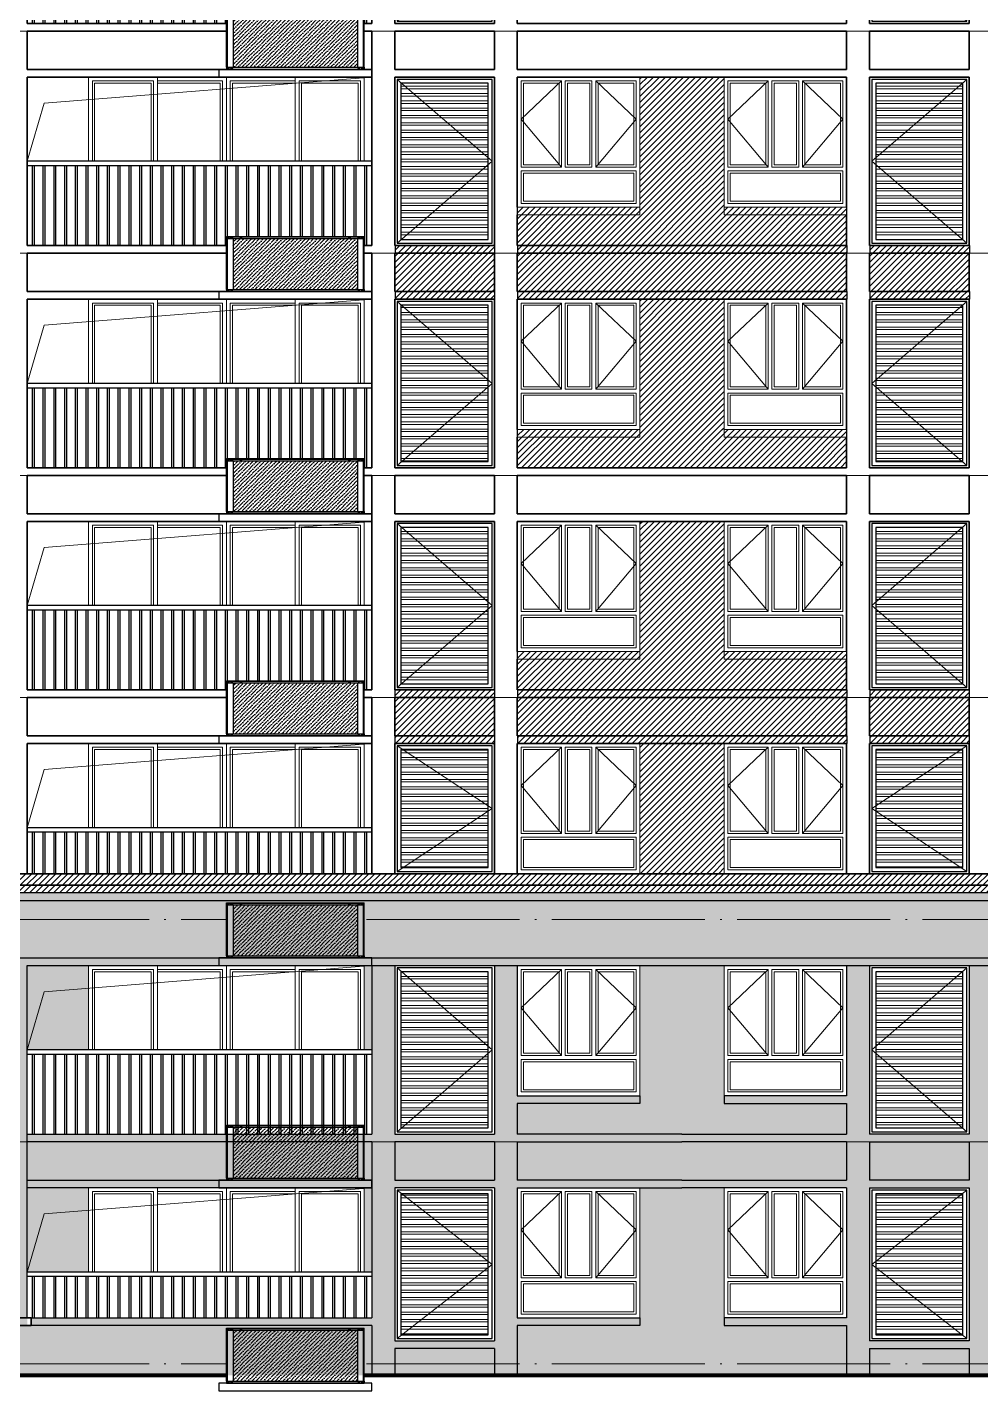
# Model space of a CAD drawing. Extents: x 27938 to 983267, y -209821 to 1628073.
# Drawn here: x 710467 to 722919, y 120199 to 137999 of the extents above; entities that cross this region are included whole.
import ezdxf
from ezdxf.xclip import XClip

# ---------------------------------------------------------------- set-up
doc = ezdxf.new("R2010")
doc.units = 0
doc.header["$LTSCALE"] = 1000
doc.header["$MEASUREMENT"] = 0
doc.header["$XCLIPFRAME"] = 0
doc.linetypes.add('DOTE', pattern=[2.42, 2, -0.2, 0.02, -0.2])
for name, color, linetype in [('3-剖面填充（细）', 250, 'Continuous'), ('5-平立面看线1', 45, 'Continuous'), ('Stair-栏杆', 142, 'Continuous'), ('修改标示', 212, 'Continuous'), ('看线', 251, 'Continuous')]:
    doc.layers.add(name, color=color, linetype=linetype)
for name, color, linetype, lineweight in [('DOTE', 19, 'DOTE', 9), ('WALL', 9, 'Continuous', 40), ('WINDOW', 144, 'Continuous', 15), ('立面-中轮廓线', 213, 'Continuous', 35), ('立面-普通轮廓', 7, 'Continuous', 18), ('立面-洞口示意', 152, 'Continuous', 13), ('立面-窗', 129, 'Continuous', 30), ('立面-窗开启线', 250, 'Continuous', 13)]:
    doc.layers.add(name, color=color, linetype=linetype, lineweight=lineweight)
pattern_1 = [(180, (-1300, -2250.04), (-7e-15, -95.25), []), (180, (-1331.75, -2218.29), (-7e-15, -95.25), [])]
pattern_2 = [(180, (-7e-10, -2250.04), (-7e-15, -95.25), []), (180, (-31.75, -2218.29), (-7e-15, -95.25), [])]
pattern_3 = [(45, (252527.5, -4e-12), (-39.2886205, 39.2886205), [])]

# ---------------------------------------------------------------- blocks, each defined once
blk = doc.blocks.new('A$C190D6931')
at = {"layer": 'WINDOW'}
for points in [[(-1550, 1650), (-1025, 1650), (-1025, 525), (-1550, 525)], [(-625, 1650), (-975, 1650), (-975, 525), (-625, 525)], [(-50, 1650), (-575, 1650), (-575, 525), (-50, 525)], [(-1550, 475), (-50, 475), (-50, 50), (-1550, 50)]]:
    blk.add_lwpolyline(points, close=True, dxfattribs=at)
at = {"layer": 'WINDOW', "color": 250}
for points in [[(-1520, 1620), (-1055, 1620), (-1055, 555), (-1520, 555)], [(-655, 1620), (-945, 1620), (-945, 555), (-655, 555)], [(-80, 1620), (-545, 1620), (-545, 555), (-80, 555)], [(-1520, 445), (-80, 445), (-80, 80), (-1520, 80)]]:
    blk.add_lwpolyline(points, close=True, dxfattribs=at)
at = {"layer": '立面-普通轮廓'}
blk.add_lwpolyline([(-1600, 1700), (0, 1700), (0, 0), (-1600, 0)], close=True, dxfattribs=at)
at = {"layer": '立面-窗开启线', "color": 251, "ltscale": 0.5, "true_color": 0x636466}
for points in [[(-1025, 1650), (-1550, 1150), (-1025, 525)], [(-575, 1650), (-50, 1150), (-575, 525)]]:
    blk.add_lwpolyline(points, dxfattribs=at)
blk = doc.blocks.new('A$C04AD5CC0')
at = {"layer": '立面-窗开启线', "ltscale": 0.5, "true_color": 0x88471b}
h = blk.add_hatch(dxfattribs=at)
h.set_pattern_fill('ANSI32', color=36, scale=20, angle=135)
h.set_pattern_definition(pattern_1)
edge = h.paths.add_edge_path()
edge.add_line((-80, -41), (-80, -2120))
edge.add_line((-80, -2120), (-1220, -2120))
edge.add_line((-1220, -2114), (-1220, -80))
edge.add_line((-1220, -80), (-80, -80))
at = {"layer": '立面-普通轮廓'}
blk.add_lwpolyline([(-1300, -2200), (0, -2200), (0, 0), (-1300, 0)], close=True, dxfattribs=at)
at = {"layer": '立面-窗'}
for points in [[(-1270, -2170), (-30, -2170), (-30, -30), (-1270, -30)], [(-1220, -2120), (-80, -2120), (-80, -80), (-1220, -80)]]:
    blk.add_lwpolyline(points, close=True, dxfattribs=at)
at = {"layer": '立面-窗开启线', "ltscale": 0.5}
blk.add_lwpolyline([(-30, -30), (-1270, -1100), (-30, -2170)], dxfattribs=at)
blk = doc.blocks.new('A$C12A941BB')
at = {"layer": '立面-窗开启线', "ltscale": 0.5, "true_color": 0x88471b}
h = blk.add_hatch(dxfattribs=at)
h.set_pattern_fill('ANSI32', color=36, scale=20, angle=135)
h.set_pattern_definition(pattern_2)
edge = h.paths.add_edge_path()
edge.add_line((1220, -41), (1220, -2120))
edge.add_line((1220, -2120), (80, -2120))
edge.add_line((80, -2114), (80, -80))
edge.add_line((80, -80), (1220, -80))
at = {"layer": '立面-普通轮廓'}
blk.add_lwpolyline([(0, -2200), (1300, -2200), (1300, 0), (0, 0)], close=True, dxfattribs=at)
at = {"layer": '立面-窗'}
for points in [[(30, -2170), (1270, -2170), (1270, -30), (30, -30)], [(80, -2120), (1220, -2120), (1220, -80), (80, -80)]]:
    blk.add_lwpolyline(points, close=True, dxfattribs=at)
at = {"layer": '立面-窗开启线', "ltscale": 0.5}
blk.add_lwpolyline([(30, -30), (1270, -1100), (30, -2170)], dxfattribs=at)
blk = doc.blocks.new('A$C34A0312D')
at = {"layer": 'WINDOW'}
for p, q in [((900, 2300), (900, 0)), ((1800, 2300), (1800, 0)), ((2700, 2300), (2700, 0))]:
    blk.add_line(p, q, dxfattribs=at)
for points in [[(50, 2250), (850, 2250), (850, 50), (50, 50)], [(1750, 2250), (900, 2250), (900, 50), (1750, 50)], [(1850, 2250), (2700, 2250), (2700, 50), (1850, 50)], [(3550, 2250), (2750, 2250), (2750, 50), (3550, 50)]]:
    blk.add_lwpolyline(points, close=True, dxfattribs=at)
at = {"layer": 'WINDOW', "color": 250}
for points in [[(80, 2220), (820, 2220), (820, 80), (80, 80)], [(3520, 2220), (2780, 2220), (2780, 80), (3520, 80)]]:
    blk.add_lwpolyline(points, close=True, dxfattribs=at)
for points in [[(900, 80), (1720, 80), (1720, 2220), (900, 2220)], [(2700, 80), (1880, 80), (1880, 2220), (2700, 2220)]]:
    blk.add_lwpolyline(points, dxfattribs=at)
at = {"layer": '立面-普通轮廓'}
blk.add_lwpolyline([(0, 2300), (3600, 2300), (3600, 0), (0, 0)], close=True, dxfattribs=at)
blk = doc.blocks.new('A$C2FD5371A')
at = {"layer": 'Stair-栏杆'}
for p, q in [((4500, 1100), (0, 1100)), ((4500, 1040), (0, 1040))]:
    blk.add_line(p, q, dxfattribs=at)
for points in [[(65, 1040), (65, 0)], [(95, 0), (95, 1040)], [(205, 1040), (205, 0)], [(235, 0), (235, 1040)], [(345, 1040), (345, 0)], [(375, 0), (375, 1040)], [(485, 1040), (485, 0)], [(515, 0), (515, 1040)], [(625, 1040), (625, 0)], [(655, 0), (655, 1040)], [(765, 1040), (765, 0)], [(795, 0), (795, 1040)], [(905, 1040), (905, 0)], [(935, 0), (935, 1040)], [(1045, 1040), (1045, 0)], [(1075, 0), (1075, 1040)], [(1185, 1040), (1185, 0)], [(1215, 0), (1215, 1040)], [(1325, 1040), (1325, 0)], [(1355, 0), (1355, 1040)], [(1465, 1040), (1465, 0)], [(1495, 0), (1495, 1040)], [(1605, 1040), (1605, 0)], [(1635, 0), (1635, 1040)], [(1745, 1040), (1745, 0)], [(1775, 0), (1775, 1040)], [(1885, 1040), (1885, 0)], [(1915, 0), (1915, 1040)], [(2025, 1040), (2025, 0)], [(2055, 0), (2055, 1040)], [(2165, 1040), (2165, 0)], [(2195, 0), (2195, 1040)], [(2305, 1040), (2305, 0)], [(2335, 0), (2335, 1040)], [(2445, 1040), (2445, 0)], [(2475, 0), (2475, 1040)], [(2585, 1040), (2585, 0)], [(2615, 0), (2615, 1040)], [(2725, 1040), (2725, 0)], [(2755, 0), (2755, 1040)], [(2865, 1040), (2865, 0)], [(2895, 0), (2895, 1040)], [(3005, 1040), (3005, 0)], [(3035, 0), (3035, 1040)], [(3145, 1040), (3145, 0)], [(3175, 0), (3175, 1040)], [(3285, 1040), (3285, 0)], [(3315, 0), (3315, 1040)], [(3425, 1040), (3425, 0)], [(3455, 0), (3455, 1040)], [(3565, 1040), (3565, 0)], [(3595, 0), (3595, 1040)], [(3705, 1040), (3705, 0)], [(3735, 0), (3735, 1040)], [(3845, 1040), (3845, 0)], [(3875, 0), (3875, 1040)], [(3985, 1040), (3985, 0)], [(4015, 0), (4015, 1040)], [(4125, 1040), (4125, 0)], [(4155, 0), (4155, 1040)], [(4265, 1040), (4265, 0)], [(4295, 0), (4295, 1040)], [(4405, 1040), (4405, 0)], [(4435, 0), (4435, 1040)]]:
    blk.add_lwpolyline(points, dxfattribs=at)
blk = doc.blocks.new('GDGDGRGDGDGD')
at = {"layer": '立面-中轮廓线'}
for p, q in [((701394, 68519), (701394, 68019)), ((705894, 68519), (705894, 65719)), ((706194, 68519), (706194, 68019)), ((707494, 68519), (707494, 68019)), ((707794, 68519), (707794, 68019)), ((712094, 68519), (712094, 68019)), ((712394, 68519), (712394, 68019)), ((713694, 68519), (713694, 68019)), ((701394, 67919), (701394, 65719)), ((706194, 67919), (706194, 65719)), ((707494, 67919), (707494, 65719)), ((707794, 67919), (707794, 66219)), ((712094, 67919), (712094, 66219)), ((712394, 67919), (712394, 65719)), ((713694, 67919), (713694, 65719)), ((707794, 66119), (707794, 65719)), ((712094, 66119), (712094, 65719))]:
    blk.add_line(p, q, dxfattribs=at)
for points in [[(701394, 68019), (705894, 68019)], [(706194, 68019), (707494, 68019)], [(709944, 68019), (707794, 68019)], [(709944, 68019), (712094, 68019)], [(713694, 68019), (712394, 68019)], [(705894, 67919), (701394, 67919)], [(707494, 67919), (706194, 67919)], [(707794, 67919), (709944, 67919)], [(712094, 67919), (709944, 67919)], [(712394, 67919), (713694, 67919)], [(701394, 65719), (705894, 65719)], [(706194, 65719), (707494, 65719)], [(709944, 65719), (707794, 65719)], [(709944, 65719), (712094, 65719)], [(713694, 65719), (712394, 65719)], [(705894, 65619), (701394, 65619)], [(707494, 65619), (706194, 65619)], [(707794, 65619), (709944, 65619)], [(712094, 65619), (709944, 65619)], [(712394, 65619), (713694, 65619)]]:
    blk.add_lwpolyline(points, dxfattribs=at)
at = {"layer": '立面-普通轮廓'}
for points in [[(707794, 66219), (709394, 66219), (709394, 66119), (707794, 66119)], [(712094, 66219), (710494, 66219), (710494, 66119), (712094, 66119)]]:
    blk.add_lwpolyline(points, dxfattribs=at)
at = {"layer": '立面-洞口示意'}
blk.add_lwpolyline([(701394, 66819), (701614, 67578), (705894, 67919)], dxfattribs=at)
ref = blk.add_blockref('A$C34A0312D', (702194, 65619))
XClip(ref).set_block_clipping_path([(0, 1199.9999183439), (3600.0002853817, 2300.0000000003)])
for name, p in [('A$C12A941BB', (706194, 67919)), ('A$C190D6931', (709394, 66219)), ('A$C190D6931', (712094, 66219)), ('A$C04AD5CC0', (713694, 67919)), ('A$C2FD5371A', (701394, 65719))]:
    blk.add_blockref(name, p)
blk = doc.blocks.new('A$C0FC9229A')
at = {"color": 164}
blk.add_wipeout([(1080, 1056), (1079, 1057), (-923, 1057), (-923, 1056), (-923, 1027), (-922, 1027), (-922, 287), (-923, 287), (-923, 257), (-923, 257), (1079, 257), (1080, 257), (1080, 287), (1078, 287), (1078, 1027), (1080, 1027)], dxfattribs=at).translate(0, 0, 0).dxf.layer = 'WALL'
h = blk.add_hatch()
h.set_pattern_fill('ANSI36', color=164, scale=25, style=0)
h.set_pattern_definition([(45, (0, 0), (21.0475, 77.1741), [99.2188, -19.8438, 0, -19.8438])])
h.paths.add_polyline_path([(983, 287), (983, 1027), (-826, 1027), (-826, 287)])
for p, q in [((-923, 1057), (1079, 1057)), ((-923, 1057), (1079, 1057)), ((-923, 1027), (-923, 1057)), ((-923, 1027), (-923, 1056)), ((-923, 1056), (-923, 1056)), ((-923, 1052), (1080, 1052)), ((-923, 1052), (1079, 1052)), ((-923, 1027), (1080, 1027)), ((-922, 1027), (-922, 287)), ((-922, 287), (-922, 1027)), ((-921, 287), (-921, 1027)), ((-912, 1057), (-912, 1027)), ((-912, 1027), (-912, 287)), ((-912, 1027), (-912, 287)), ((-897, 1040), (-899, 1038)), ((-899, 1038), (-899, 1036)), ((-899, 1036), (-897, 1034)), ((-897, 1030), (-897, 1044)), ((-894, 1038), (-897, 1040)), ((-897, 1034), (-894, 1036)), ((-894, 1036), (-894, 1038)), ((-847, 1040), (-849, 1038)), ((-849, 1038), (-849, 1036)), ((-849, 1036), (-847, 1034)), ((-847, 1030), (-847, 1044)), ((-844, 1038), (-847, 1040)), ((-847, 1034), (-844, 1036)), ((-844, 1036), (-844, 1038)), ((-826, 1027), (-826, 287)), ((-826, 1027), (-826, 287)), ((-720, 1045), (-703, 1045)), ((-720, 1035), (-703, 1035)), ((-711, 1054), (-711, 1025)), ((859, 1045), (876, 1045)), ((859, 1035), (876, 1035)), ((868, 1054), (868, 1025)), ((983, 1027), (983, 287)), ((1003, 1040), (1001, 1038)), ((1001, 1038), (1001, 1036)), ((1001, 1036), (1003, 1034)), ((1003, 1030), (1003, 1044)), ((1006, 1038), (1003, 1040)), ((1003, 1034), (1006, 1036)), ((1006, 1036), (1006, 1038)), ((1053, 1040), (1051, 1038)), ((1051, 1038), (1051, 1036)), ((1051, 1036), (1053, 1034)), ((1053, 1030), (1053, 1044)), ((1056, 1038), (1053, 1040)), ((1053, 1034), (1056, 1036)), ((1056, 1036), (1056, 1038)), ((1068, 1057), (1068, 1027)), ((1068, 1027), (1068, 287)), ((1068, 1027), (1068, 287)), ((1077, 287), (1077, 1027)), ((1078, 287), (1078, 1027)), ((1078, 1027), (1078, 287)), ((1079, 1027), (1079, 1057)), ((1080, 1056), (1079, 1056)), ((1080, 1027), (1080, 1056)), ((-923, 287), (1080, 287)), ((-923, 287), (-923, 257)), ((-923, 287), (-923, 257)), ((-923, 262), (1080, 262)), ((-923, 262), (1079, 262)), ((-923, 257), (-923, 257)), ((-923, 257), (1079, 257)), ((-923, 257), (1079, 257)), ((-922, 287), (-826, 287)), ((-912, 257), (-912, 287)), ((-899, 278), (-897, 280)), ((-899, 276), (-899, 278)), ((-897, 274), (-899, 276)), ((-897, 284), (-897, 270)), ((-897, 280), (-894, 278)), ((-894, 276), (-897, 274)), ((-894, 278), (-894, 276)), ((-849, 278), (-847, 280)), ((-849, 276), (-849, 278)), ((-847, 274), (-849, 276)), ((-847, 284), (-847, 270)), ((-847, 280), (-844, 278)), ((-844, 276), (-847, 274)), ((-844, 278), (-844, 276)), ((1001, 278), (1003, 280)), ((1001, 276), (1001, 278)), ((1003, 274), (1001, 276)), ((1003, 284), (1003, 270)), ((1003, 280), (1006, 278)), ((1006, 276), (1003, 274)), ((1006, 278), (1006, 276)), ((1051, 278), (1053, 280)), ((1051, 276), (1051, 278)), ((1053, 274), (1051, 276)), ((1053, 284), (1053, 270)), ((1053, 280), (1056, 278)), ((1056, 276), (1053, 274)), ((1056, 278), (1056, 276)), ((1068, 257), (1068, 287)), ((1079, 287), (1079, 257)), ((1080, 257), (1079, 257)), ((1080, 287), (1080, 257))]:
    blk.add_line(p, q, dxfattribs=at)
for points in [[(-923, 1052), (-923, 1052), (-923, 1052), (-923, 1052), (-923, 1052)], [(1080, 1052), (1080, 1052), (1079, 1052), (1079, 1052), (1079, 1052)], [(-923, 262), (-923, 262), (-923, 262), (-923, 262), (-923, 262)], [(1080, 262), (1080, 262), (1079, 262), (1079, 262), (1079, 262)]]:
    blk.add_lwpolyline(points, dxfattribs=at)
for centre, radius in [((-897, 1037), 10), ((-897, 1037), 9.5), ((-847, 1037), 10), ((-847, 1037), 9.5), ((1003, 1037), 10), ((1003, 1037), 9.5), ((1053, 1037), 10), ((1053, 1037), 9.5), ((-897, 277), 10), ((-897, 277), 9.5), ((-847, 277), 10), ((-847, 277), 9.5), ((1003, 277), 10), ((1003, 277), 9.5), ((1053, 277), 10), ((1053, 277), 9.5)]:
    blk.add_circle(centre, radius, dxfattribs=at)
for centre, radius, start, end in [((-923, 1056), 0.5, 90, 180), ((-720, 1040), 4.9, 87.1406, 272.8594), ((-703, 1040), 4.9, 267.1406, 92.8594), ((859, 1040), 4.9, 87.1406, 272.8594), ((876, 1040), 4.9, 267.1406, 92.8594), ((1079, 1056), 0.5, 0, 90), ((-923, 257), 0.5, 180, 270), ((1079, 257), 0.5, 270, 0)]:
    blk.add_arc(centre, radius, start, end, dxfattribs=at)
blk = doc.blocks.new('HGFHFGNVBNHVN')
at = {"layer": '3-剖面填充（细）'}
h = blk.add_hatch(dxfattribs=at)
h.set_pattern_fill('ANSI31', color=256, scale=35)
h.set_pattern_definition(pattern_3)
h.paths.add_polyline_path([(710494, 46276), (710494, 44576), (709394, 44576), (709394, 46276)])
h = blk.add_hatch(dxfattribs=at)
h.set_pattern_fill('ANSI31', color=256, scale=35)
h.set_pattern_definition(pattern_3)
h.paths.add_polyline_path([(707794, 44076), (707794, 44576), (712094, 44576), (712094, 44076)])
for p, q in [((707794, 44576), (707794, 44476)), ((712094, 44576), (712094, 44476)), ((712094, 44476), (712094, 44076))]:
    blk.add_line(p, q, dxfattribs=at)
blk = doc.blocks.new('GGDGRDGDGR')
at = {"layer": '3-剖面填充（细）'}
h = blk.add_hatch(dxfattribs=at)
h.set_pattern_fill('ANSI31', color=256, scale=35)
h.set_pattern_definition([(45, (254577.51, -26477.5), (-39.2886205, 39.2886205), [])])
h.paths.add_polyline_path([(697744, 17948), (697744, 18098), (719794, 18098), (719794, 17948)])
h = blk.add_hatch(dxfattribs=at)
h.set_pattern_fill('ANSI31', color=256, scale=35)
h.set_pattern_definition([(45, (254727.51, -26627.5), (-39.2886205, 39.2886205), [])])
h.paths.add_polyline_path([(697744, 17848), (697744, 17948), (719644, 17948), (719644, 17848)])
blk.add_line((719644, 17848), (697744, 17848), dxfattribs=at)
at = {"layer": '3-剖面填充（细）', "color": 252, "true_color": 0x939598}
blk.add_lwpolyline([(701294, 12299), (701294, 16999), (718594, 16999), (718594, 12299)], dxfattribs=at)
at = {"layer": '看线', "color": 30}
for points in [[(700344, 12299), (700344, 17748), (719544, 17748), (719544, 12299)], [(701394, 12299), (701394, 16899), (718494, 16899), (718494, 12299)]]:
    blk.add_lwpolyline(points, dxfattribs=at)
at = {"layer": '立面-中轮廓线', "color": 2}
blk.add_line((719794, 17948), (700094, 17948), dxfattribs=at)
blk.add_lwpolyline([(700244, 17848), (700244, 17948), (700094, 17948), (700094, 18098), (719794, 18098), (719794, 17948), (719644, 17948), (719644, 17848)], dxfattribs=at)
blk.add_lwpolyline([(701444, 12299), (700194, 12299), (700194, 12199), (701444, 12199)], close=True, dxfattribs=at)
blk = doc.blocks.new('A$C74FB5F66')
at = {"layer": '立面-窗开启线', "ltscale": 0.5, "true_color": 0x88471b}
h = blk.add_hatch(dxfattribs=at)
h.set_pattern_fill('ANSI32', color=36, scale=20, angle=135)
h.set_pattern_definition(pattern_1)
edge = h.paths.add_edge_path()
edge.add_line((-80, -41), (-80, -1620))
edge.add_line((-80, -1620), (-1220, -1620))
edge.add_line((-1220, -1614), (-1220, -80))
edge.add_line((-1220, -80), (-80, -80))
at = {"layer": '立面-普通轮廓'}
blk.add_lwpolyline([(-1300, -1700), (0, -1700), (0, 0), (-1300, 0)], close=True, dxfattribs=at)
at = {"layer": '立面-窗'}
for points in [[(-1270, -1670), (-30, -1670), (-30, -30), (-1270, -30)], [(-1220, -1620), (-80, -1620), (-80, -80), (-1220, -80)]]:
    blk.add_lwpolyline(points, close=True, dxfattribs=at)
at = {"layer": '立面-窗开启线', "ltscale": 0.5}
blk.add_lwpolyline([(-1270, -30), (-30, -850), (-1270, -1670)], dxfattribs=at)
blk = doc.blocks.new('A$C2FD21DA3')
at = {"layer": '立面-窗开启线', "ltscale": 0.5, "true_color": 0x88471b}
h = blk.add_hatch(dxfattribs=at)
h.set_pattern_fill('ANSI32', color=36, scale=20, angle=135)
h.set_pattern_definition(pattern_2)
edge = h.paths.add_edge_path()
edge.add_line((1220, -41), (1220, -1620))
edge.add_line((1220, -1620), (80, -1620))
edge.add_line((80, -1614), (80, -80))
edge.add_line((80, -80), (1220, -80))
at = {"layer": '立面-普通轮廓'}
blk.add_lwpolyline([(0, -1700), (1300, -1700), (1300, 0), (0, 0)], close=True, dxfattribs=at)
at = {"layer": '立面-窗'}
for points in [[(30, -1670), (1270, -1670), (1270, -30), (30, -30)], [(80, -1620), (1220, -1620), (1220, -80), (80, -80)]]:
    blk.add_lwpolyline(points, close=True, dxfattribs=at)
at = {"layer": '立面-窗开启线', "ltscale": 0.5}
blk.add_lwpolyline([(1270, -30), (30, -850), (1270, -1670)], dxfattribs=at)
blk = doc.blocks.new('A$C36833A54')
at = {"layer": '立面-窗开启线', "ltscale": 0.5, "true_color": 0x88471b}
h = blk.add_hatch(dxfattribs=at)
h.set_pattern_fill('ANSI32', color=36, scale=20, angle=135)
h.set_pattern_definition(pattern_1)
edge = h.paths.add_edge_path()
edge.add_line((-80, -41), (-80, -1920))
edge.add_line((-80, -1920), (-1213, -1920))
edge.add_line((-1220, -1920), (-1220, -80))
edge.add_line((-1220, -80), (-80, -80))
at = {"layer": '立面-普通轮廓'}
blk.add_lwpolyline([(-1300, -2000), (0, -2000), (0, 0), (-1300, 0)], close=True, dxfattribs=at)
at = {"layer": '立面-窗'}
for points in [[(-1270, -1970), (-30, -1970), (-30, -30), (-1270, -30)], [(-1220, -1920), (-80, -1920), (-80, -80), (-1220, -80)]]:
    blk.add_lwpolyline(points, close=True, dxfattribs=at)
at = {"layer": '立面-窗开启线', "ltscale": 0.5}
blk.add_lwpolyline([(-1270, -30), (-30, -1000), (-1270, -1970)], dxfattribs=at)
blk = doc.blocks.new('A$C2EEC76F5')
at = {"layer": '立面-窗开启线', "ltscale": 0.5, "true_color": 0x88471b}
h = blk.add_hatch(dxfattribs=at)
h.set_pattern_fill('ANSI32', color=36, scale=20, angle=135)
h.set_pattern_definition(pattern_1)
edge = h.paths.add_edge_path()
edge.add_line((-80, -41), (-80, -1920))
edge.add_line((-80, -1920), (-1213, -1920))
edge.add_line((-1220, -1920), (-1220, -80))
edge.add_line((-1220, -80), (-80, -80))
at = {"layer": '立面-普通轮廓'}
blk.add_lwpolyline([(-1300, -2000), (0, -2000), (0, 0), (-1300, 0)], close=True, dxfattribs=at)
at = {"layer": '立面-窗'}
for points in [[(-1270, -1970), (-30, -1970), (-30, -30), (-1270, -30)], [(-1220, -1920), (-80, -1920), (-80, -80), (-1220, -80)]]:
    blk.add_lwpolyline(points, close=True, dxfattribs=at)
at = {"layer": '立面-窗开启线', "ltscale": 0.5}
blk.add_lwpolyline([(-30, -30), (-1270, -1000), (-30, -1970)], dxfattribs=at)
blk = doc.blocks.new('A$C412A7D28')
at = {"layer": '3-剖面填充（细）'}
h = blk.add_hatch(dxfattribs=at)
h.set_pattern_fill('ANSI31', color=256, scale=35)
h.set_pattern_definition([(45, (-443066.58, -35376.04), (-39.2886205, 39.2886205), [])])
h.paths.add_polyline_path([(1300, -700), (1300, 0), (0, 0), (0, -700)])
h = blk.add_hatch(dxfattribs=at)
h.set_pattern_fill('ANSI31', color=256, scale=35)
h.set_pattern_definition([(45, (-441466.58, -35376.04), (-39.2886205, 39.2886205), [])])
h.paths.add_polyline_path([(5900, -700), (5900, 0), (1600, 0), (1600, -700)])
h = blk.add_hatch(dxfattribs=at)
h.set_pattern_fill('ANSI31', color=256, scale=35)
h.set_pattern_definition([(45, (-436866.58, -35376.04), (-39.2886205, 39.2886205), [])])
h.paths.add_polyline_path([(7500, -700), (7500, 0), (6200, 0), (6200, -700)])
at = {"color": 7}
for p, q in [((0, 0), (1300, 0)), ((0, -100), (1300, -100)), ((1600, 0), (5900, 0)), ((1600, -100), (5900, -100)), ((6200, 0), (7500, 0)), ((6200, -100), (7500, -100)), ((0, -600), (1300, -600)), ((0, -700), (1300, -700)), ((1600, -600), (5900, -600)), ((1600, -700), (5900, -700)), ((6200, -600), (7500, -600)), ((6200, -700), (7500, -700))]:
    blk.add_line(p, q, dxfattribs=at)
at = {"layer": '3-剖面填充（细）'}
for p, q in [((0, 0), (0, -100)), ((1300, 0), (1300, -100)), ((1600, 0), (1600, -100)), ((5900, 0), (5900, -100)), ((6200, 0), (6200, -100)), ((7500, 0), (7500, -100)), ((0, -600), (0, -700)), ((1300, -600), (1300, -700)), ((1600, -600), (1600, -700)), ((5900, -600), (5900, -700)), ((6200, -600), (6200, -700)), ((7500, -600), (7500, -700))]:
    blk.add_line(p, q, dxfattribs=at)

msp = doc.modelspace()

# ---------------------------------------------------------------- hatches: boundary and pattern name
at = {"layer": '3-剖面填充（细）'}
h = msp.add_hatch(dxfattribs=at)
h.set_pattern_fill('ANSI31', color=256, scale=35)
h.set_pattern_definition([(45, (261600.007, 82372.64), (-39.2886205, 39.2886205), [])])
h.paths.add_polyline_path([(719566.6, 128648.6), (719566.6, 126948.6), (718466.6, 126948.6), (718466.6, 128648.6)])

# ---------------------------------------------------------------- linework, layer by layer
msp.add_line((721166.6, 123948.6), (721166.6, 123548.6), dxfattribs=at)
at = {"layer": '5-平立面看线1', "color": 1, "ltscale": 0.8, "const_width": 50}
msp.add_lwpolyline([(732616.6, 120398.6), (681016.6, 120398.6)], dxfattribs=at)
at = {"layer": 'DOTE', "linetype": 'DOTE'}
for p, q in [((681016.6, 137948.6), (732616.6, 137948.6)), ((681016.6, 135048.6), (732616.6, 135048.6)), ((681016.6, 132148.6), (732616.6, 132148.6)), ((681016.6, 129248.6), (732616.6, 129248.6)), ((681016.6, 126348.6), (732616.6, 126348.6)), ((681016.6, 123448.6), (732616.6, 123448.6)), ((681016.6, 120548.6), (732616.6, 120548.6))]:
    msp.add_line(p, q, dxfattribs=at)
at = {"layer": 'Stair-栏杆'}
for p, q in [((714966.6, 127548.6), (710466.6, 127548.6)), ((714966.6, 127488.6), (710466.6, 127488.6)), ((714966.6, 121748.6), (710466.6, 121748.6)), ((714966.6, 121688.6), (710466.6, 121688.6))]:
    msp.add_line(p, q, dxfattribs=at)
for points in [[(710531.6, 127488.6), (710531.6, 126948.6)], [(710561.6, 126948.6), (710561.6, 127488.6)], [(710671.6, 127488.6), (710671.6, 126948.6)], [(710701.6, 126948.6), (710701.6, 127488.6)], [(710811.6, 127488.6), (710811.6, 126948.6)], [(710841.6, 126948.6), (710841.6, 127488.6)], [(710951.6, 127488.6), (710951.6, 126948.6)], [(710981.6, 126948.6), (710981.6, 127488.6)], [(711091.6, 127488.6), (711091.6, 126948.6)], [(711121.6, 126948.6), (711121.6, 127488.6)], [(711231.6, 127488.6), (711231.6, 126948.6)], [(711261.6, 126948.6), (711261.6, 127488.6)], [(711371.6, 127488.6), (711371.6, 126948.6)], [(711401.6, 126948.6), (711401.6, 127488.6)], [(711511.6, 127488.6), (711511.6, 126948.6)], [(711541.6, 126948.6), (711541.6, 127488.6)], [(711651.6, 127488.6), (711651.6, 126948.6)], [(711681.6, 126948.6), (711681.6, 127488.6)], [(711791.6, 127488.6), (711791.6, 126948.6)], [(711821.6, 126948.6), (711821.6, 127488.6)], [(711931.6, 127488.6), (711931.6, 126948.6)], [(711961.6, 126948.6), (711961.6, 127488.6)], [(712071.6, 127488.6), (712071.6, 126948.6)], [(712101.6, 126948.6), (712101.6, 127488.6)], [(712211.6, 127488.6), (712211.6, 126948.6)], [(712241.6, 126948.6), (712241.6, 127488.6)], [(712351.6, 127488.6), (712351.6, 126948.6)], [(712381.6, 126948.6), (712381.6, 127488.6)], [(712491.6, 127488.6), (712491.6, 126948.6)], [(712521.6, 126948.6), (712521.6, 127488.6)], [(712631.6, 127488.6), (712631.6, 126948.6)], [(712661.6, 126948.6), (712661.6, 127488.6)], [(712771.6, 127488.6), (712771.6, 126948.6)], [(712801.6, 126948.6), (712801.6, 127488.6)], [(712911.6, 127488.6), (712911.6, 126948.6)], [(712941.6, 126948.6), (712941.6, 127488.6)], [(713051.6, 127488.6), (713051.6, 126948.6)], [(713081.6, 126948.6), (713081.6, 127488.6)], [(713191.6, 127488.6), (713191.6, 126948.6)], [(713221.6, 126948.6), (713221.6, 127488.6)], [(713331.6, 127488.6), (713331.6, 126948.6)], [(713361.6, 126948.6), (713361.6, 127488.6)], [(713471.6, 127488.6), (713471.6, 126948.6)], [(713501.6, 126948.6), (713501.6, 127488.6)], [(713611.6, 127488.6), (713611.6, 126948.6)], [(713641.6, 126948.6), (713641.6, 127488.6)], [(713751.6, 127488.6), (713751.6, 126948.6)], [(713781.6, 126948.6), (713781.6, 127488.6)], [(713891.6, 127488.6), (713891.6, 126948.6)], [(713921.6, 126948.6), (713921.6, 127488.6)], [(714031.6, 127488.6), (714031.6, 126948.6)], [(714061.6, 126948.6), (714061.6, 127488.6)], [(714171.6, 127488.6), (714171.6, 126948.6)], [(714201.6, 126948.6), (714201.6, 127488.6)], [(714311.6, 127488.6), (714311.6, 126948.6)], [(714341.6, 126948.6), (714341.6, 127488.6)], [(714451.6, 127488.6), (714451.6, 126948.6)], [(714481.6, 126948.6), (714481.6, 127488.6)], [(714591.6, 127488.6), (714591.6, 126948.6)], [(714621.6, 126948.6), (714621.6, 127488.6)], [(714731.6, 127488.6), (714731.6, 126948.6)], [(714761.6, 126948.6), (714761.6, 127488.6)], [(714871.6, 127488.6), (714871.6, 126948.6)], [(714901.6, 126948.6), (714901.6, 127488.6)], [(710531.6, 121688.6), (710531.6, 121148.6)], [(710561.6, 121148.6), (710561.6, 121688.6)], [(710671.6, 121688.6), (710671.6, 121148.6)], [(710701.6, 121148.6), (710701.6, 121688.6)], [(710811.6, 121688.6), (710811.6, 121148.6)], [(710841.6, 121148.6), (710841.6, 121688.6)], [(710951.6, 121688.6), (710951.6, 121148.6)], [(710981.6, 121148.6), (710981.6, 121688.6)], [(711091.6, 121688.6), (711091.6, 121148.6)], [(711121.6, 121148.6), (711121.6, 121688.6)], [(711231.6, 121688.6), (711231.6, 121148.6)], [(711261.6, 121148.6), (711261.6, 121688.6)], [(711371.6, 121688.6), (711371.6, 121148.6)], [(711401.6, 121148.6), (711401.6, 121688.6)], [(711511.6, 121688.6), (711511.6, 121148.6)], [(711541.6, 121148.6), (711541.6, 121688.6)], [(711651.6, 121688.6), (711651.6, 121148.6)], [(711681.6, 121148.6), (711681.6, 121688.6)], [(711791.6, 121688.6), (711791.6, 121148.6)], [(711821.6, 121148.6), (711821.6, 121688.6)], [(711931.6, 121688.6), (711931.6, 121148.6)], [(711961.6, 121148.6), (711961.6, 121688.6)], [(712071.6, 121688.6), (712071.6, 121148.6)], [(712101.6, 121148.6), (712101.6, 121688.6)], [(712211.6, 121688.6), (712211.6, 121148.6)], [(712241.6, 121148.6), (712241.6, 121688.6)], [(712351.6, 121688.6), (712351.6, 121148.6)], [(712381.6, 121148.6), (712381.6, 121688.6)], [(712491.6, 121688.6), (712491.6, 121148.6)], [(712521.6, 121148.6), (712521.6, 121688.6)], [(712631.6, 121688.6), (712631.6, 121148.6)], [(712661.6, 121148.6), (712661.6, 121688.6)], [(712771.6, 121688.6), (712771.6, 121148.6)], [(712801.6, 121148.6), (712801.6, 121688.6)], [(712911.6, 121688.6), (712911.6, 121148.6)], [(712941.6, 121148.6), (712941.6, 121688.6)], [(713051.6, 121688.6), (713051.6, 121148.6)], [(713081.6, 121148.6), (713081.6, 121688.6)], [(713191.6, 121688.6), (713191.6, 121148.6)], [(713221.6, 121148.6), (713221.6, 121688.6)], [(713331.6, 121688.6), (713331.6, 121148.6)], [(713361.6, 121148.6), (713361.6, 121688.6)], [(713471.6, 121688.6), (713471.6, 121148.6)], [(713501.6, 121148.6), (713501.6, 121688.6)], [(713611.6, 121688.6), (713611.6, 121148.6)], [(713641.6, 121148.6), (713641.6, 121688.6)], [(713751.6, 121688.6), (713751.6, 121148.6)], [(713781.6, 121148.6), (713781.6, 121688.6)], [(713891.6, 121688.6), (713891.6, 121148.6)], [(713921.6, 121148.6), (713921.6, 121688.6)], [(714031.6, 121688.6), (714031.6, 121148.6)], [(714061.6, 121148.6), (714061.6, 121688.6)], [(714171.6, 121688.6), (714171.6, 121148.6)], [(714201.6, 121148.6), (714201.6, 121688.6)], [(714311.6, 121688.6), (714311.6, 121148.6)], [(714341.6, 121148.6), (714341.6, 121688.6)], [(714451.6, 121688.6), (714451.6, 121148.6)], [(714481.6, 121148.6), (714481.6, 121688.6)], [(714591.6, 121688.6), (714591.6, 121148.6)], [(714621.6, 121148.6), (714621.6, 121688.6)], [(714731.6, 121688.6), (714731.6, 121148.6)], [(714761.6, 121148.6), (714761.6, 121688.6)], [(714871.6, 121688.6), (714871.6, 121148.6)], [(714901.6, 121148.6), (714901.6, 121688.6)]]:
    msp.add_lwpolyline(points, dxfattribs=at)
at = {"layer": '看线', "color": 30}
for p, q in [((714966.6, 125748.6), (714966.6, 123548.6)), ((715266.6, 125748.6), (715266.6, 123548.6)), ((716566.6, 125748.6), (716566.6, 123548.6)), ((716866.6, 125748.6), (716866.6, 124048.6)), ((721166.6, 125748.6), (721166.6, 124048.6)), ((721466.6, 125748.6), (721466.6, 123548.6)), ((722766.6, 125748.6), (722766.6, 123548.6)), ((716866.6, 123948.6), (716866.6, 123548.6)), ((721166.6, 123948.6), (721166.6, 123548.6)), ((714966.6, 123448.6), (714966.6, 121148.6)), ((715266.6, 123448.6), (715266.6, 122948.6)), ((716566.6, 123448.6), (716566.6, 122948.6)), ((716866.6, 123448.6), (716866.6, 122948.6)), ((721166.6, 123448.6), (721166.6, 122948.6)), ((721466.6, 123448.6), (721466.6, 122948.6)), ((722766.6, 123448.6), (722766.6, 122948.6)), ((715266.6, 122848.6), (715266.6, 120848.6)), ((716566.6, 122848.6), (716566.6, 120848.6)), ((716866.6, 122848.6), (716866.6, 121148.6)), ((721166.6, 122848.6), (721166.6, 121148.6)), ((721466.6, 122848.6), (721466.6, 120848.6)), ((722766.6, 122848.6), (722766.6, 120848.6)), ((714966.6, 121048.6), (714966.6, 120398.6)), ((716866.6, 121048.6), (716866.6, 120398.6)), ((721166.6, 121048.6), (721166.6, 120398.6)), ((715266.6, 120748.6), (715266.6, 120398.6)), ((716566.6, 120748.6), (716566.6, 120398.6)), ((721466.6, 120748.6), (721466.6, 120398.6)), ((722766.6, 120748.6), (722766.6, 120398.6))]:
    msp.add_line(p, q, dxfattribs=at)
for points in [[(716866.6, 124048.6), (718466.6, 124048.6), (718466.6, 123948.6), (716866.6, 123948.6)], [(721166.6, 124048.6), (719566.6, 124048.6), (719566.6, 123948.6), (721166.6, 123948.6)], [(715266.6, 123548.6), (716566.6, 123548.6)], [(719016.6, 123548.6), (716866.6, 123548.6)], [(719016.6, 123548.6), (721166.6, 123548.6)], [(722766.6, 123548.6), (721466.6, 123548.6)], [(716566.6, 123448.6), (715266.6, 123448.6)], [(716866.6, 123448.6), (719016.6, 123448.6)], [(721166.6, 123448.6), (719016.6, 123448.6)], [(721466.6, 123448.6), (722766.6, 123448.6)], [(714966.6, 122848.6), (710466.6, 122848.6)], [(715266.6, 122948.6), (716566.6, 122948.6)], [(716566.6, 122848.6), (715266.6, 122848.6)], [(719016.6, 122948.6), (716866.6, 122948.6)], [(716866.6, 122848.6), (719016.6, 122848.6)], [(719016.6, 122948.6), (721166.6, 122948.6)], [(721166.6, 122848.6), (719016.6, 122848.6)], [(722766.6, 122948.6), (721466.6, 122948.6)], [(721466.6, 122848.6), (722766.6, 122848.6)], [(710516.6, 121148.6), (714966.6, 121148.6)], [(716866.6, 121148.6), (718466.6, 121148.6), (718466.6, 121048.6), (716866.6, 121048.6)], [(721166.6, 121148.6), (719566.6, 121148.6), (719566.6, 121048.6), (721166.6, 121048.6)], [(715266.6, 120848.6), (716566.6, 120848.6)], [(716566.6, 120748.6), (715266.6, 120748.6)], [(722766.6, 120848.6), (721466.6, 120848.6)], [(721466.6, 120748.6), (722766.6, 120748.6)]]:
    msp.add_lwpolyline(points, dxfattribs=at)
at = {"layer": '立面-中轮廓线'}
for p, q in [((710466.6, 129248.6), (710466.6, 128748.6)), ((714966.6, 129248.6), (714966.6, 126948.6)), ((715266.6, 129248.6), (715266.6, 128748.6)), ((716566.6, 129248.6), (716566.6, 128748.6)), ((716866.6, 129248.6), (716866.6, 128748.6)), ((721166.6, 129248.6), (721166.6, 128748.6)), ((721466.6, 129248.6), (721466.6, 128748.6)), ((722766.6, 129248.6), (722766.6, 128748.6)), ((710466.6, 128648.6), (710466.6, 126948.6)), ((715266.6, 128648.6), (715266.6, 126948.6)), ((716566.6, 128648.6), (716566.6, 126948.6)), ((716866.6, 128648.6), (716866.6, 126948.6)), ((721166.6, 128648.6), (721166.6, 126948.6)), ((721466.6, 128648.6), (721466.6, 126948.6)), ((722766.6, 128648.6), (722766.6, 126948.6))]:
    msp.add_line(p, q, dxfattribs=at)
for points in [[(715266.6, 128748.6), (716566.6, 128748.6)], [(719016.6, 128748.6), (716866.6, 128748.6)], [(719016.6, 128748.6), (721166.6, 128748.6)], [(722766.6, 128748.6), (721466.6, 128748.6)], [(714966.6, 128648.6), (710466.6, 128648.6)], [(716566.6, 128648.6), (715266.6, 128648.6)], [(716866.6, 128648.6), (719016.6, 128648.6)], [(721166.6, 128648.6), (719016.6, 128648.6)], [(721466.6, 128648.6), (722766.6, 128648.6)]]:
    msp.add_lwpolyline(points, dxfattribs=at)
at = {"layer": '立面-洞口示意'}
for points in [[(710466.6, 127548.6), (710686.1, 128307.4), (714966.6, 128648.6)], [(710466.6, 124648.6), (710686.1, 125407.4), (714966.6, 125748.6)], [(710466.6, 121748.6), (710686.1, 122507.4), (714966.6, 122848.6)]]:
    msp.add_lwpolyline(points, dxfattribs=at)

# ---------------------------------------------------------------- block references
for name, p in [('GDGDGRGDGDGD', (9072.5, 72329.6)), ('A$C412A7D28', (715270.7, 135148.7)), ('A$C412A7D28', (715268.6, 129348.7)), ('A$C74FB5F66', (716566.6, 128648.6)), ('A$C190D6931', (718466.6, 126948.6)), ('A$C190D6931', (721166.6, 126948.6)), ('A$C2FD21DA3', (721466.6, 128648.6)), ('A$C12A941BB', (715266.6, 125748.6)), ('A$C190D6931', (718466.6, 124048.6)), ('A$C190D6931', (721166.6, 124048.6)), ('A$C04AD5CC0', (722766.6, 125748.6)), ('A$C36833A54', (716566.6, 122848.6)), ('A$C190D6931', (718466.6, 121148.6)), ('A$C190D6931', (721166.6, 121148.6)), ('A$C2EEC76F5', (722766.6, 122848.6))]:
    msp.add_blockref(name, p)
ref = msp.add_blockref('A$C34A0312D', (711266.6, 126348.6))
XClip(ref).set_block_clipping_path([(0, 1199.9999183439), (3600.0002853817, 2300.0000000003)])
ref = msp.add_blockref('A$C34A0312D', (711266.6, 123448.6))
XClip(ref).set_block_clipping_path([(0, 1199.9999183439), (3600.0002853817, 2300.0000000003)])
ref = msp.add_blockref('A$C34A0312D', (711266.6, 120548.6))
XClip(ref).set_block_clipping_path([(0, 1199.9999183439), (3600.0002853817, 2300.0000000003)])

# ---------------------------------------------------------------- next in the draw order: block references
at = {"layer": '修改标示', "ltscale": 2, "xscale": 0.8976916526008281, "yscale": 0.8976916526008281, "zscale": 0.8976916526008281}
for p in [(713896.5, 137218), (713896.5, 125618), (713896.5, 122718), (713896.5, 120068)]:
    msp.add_blockref('A$C0FC9229A', p, dxfattribs=at)

# ---------------------------------------------------------------- next in the draw order: hatches: boundary and pattern name
at = {"layer": '3-剖面填充（细）'}
h = msp.add_hatch(dxfattribs=at)
h.set_pattern_fill('混凝土', color=251, scale=40)
h.set_pattern_definition([(50, (52637.5, 113491.26), (286.90407, -25.10085), [30, -330]), (355, (52637.5, 113491.26), (-55.50053, 300.87685), [24, -264]), (100.4514, (52661.42, 113489.17), (231.40375, 275.77582), [25.49608, -280.45684]), (46.1842, (52637.5, 113571.26), (426.89642, -66.2076), [45, -495]), (96.6356, (52673.1, 113565.75), (373.86508, 389.64715), [38.24412, -420.6852]), (351.1842, (52637.5, 113571.26), (373.86478, 389.64744), [36, -396]), (21, (52677.5, 113551.26), (238.76282, -161.04756), [30, -330]), (326, (52677.5, 113551.26), (97.32613, 290.06002), [24, -264]), (71.4514, (52697.4, 113537.84), (336.08905, 129.0122), [25.49608, -280.45684]), (37.5, (52637.51, 113491.26), (4.863942, 133.157542), [0, -260.8, 0, -268, 0, -265]), (7.5, (52637.5, 113491.26), (105.227815, 157.764685), [0, -152.8, 0, -254.8, 0, -101]), (327.5, (52548.31, 113491.26), (213.528974, -9.021949), [0, -100, 0, -312, 0, -414]), (317.5, (52508.3, 113491.26), (233.27447, 40.041993), [0, -130, 0, -207.2, 0, -294])])
h.paths.add_polyline_path([(715266.6, 122848.6), (716566.6, 122848.6), (716566.6, 120848.6), (715266.6, 120848.6)], flags=16)
h.paths.add_polyline_path([(715266.6, 125748.6), (716566.6, 125748.6), (716566.6, 123548.6), (715266.6, 123548.6)], flags=16)
h.paths.add_polyline_path([(722766.6, 122848.6), (721466.6, 122848.6), (721466.6, 120848.6), (722766.6, 120848.6)], flags=16)
h.paths.add_polyline_path([(722766.6, 125748.6), (721466.6, 125748.6), (721466.6, 123548.6), (722766.6, 123548.6)], flags=16)
h.paths.add_polyline_path([(698366.6, 122848.6), (697066.6, 122848.6), (697066.6, 120848.6), (698366.6, 120848.6)], flags=16)
h.paths.add_polyline_path([(698366.6, 125748.6), (697066.6, 125748.6), (697066.6, 123548.6), (698366.6, 123548.6)], flags=16)
h.paths.add_polyline_path([(690866.6, 122848.6), (692166.6, 122848.6), (692166.6, 120848.6), (690866.6, 120848.6)], flags=16)
h.paths.add_polyline_path([(690866.6, 125748.6), (692166.6, 125748.6), (692166.6, 123548.6), (690866.6, 123548.6)], flags=16)
h.paths.add_polyline_path([(707316.6, 125748.6), (709116.6, 125748.6), (709116.6, 123548.6), (707316.6, 123548.6)], flags=16)
h.paths.add_polyline_path([(711266.6, 122848.6), (711266.6, 121748.6), (710466.6, 121748.6), (710466.6, 121148.6), (710516.6, 121148.6), (710516.6, 121048.6), (710466.6, 121048.6), (710466.6, 121148.6), (714966.6, 121148.6), (714966.6, 121748.6), (714866.6, 121748.6), (714866.6, 122848.6)], flags=16)
h.paths.add_polyline_path([(711266.6, 125748.6), (711266.6, 124648.6), (710466.6, 124648.6), (710466.6, 123548.6), (714966.6, 123548.6), (714966.6, 124648.6), (714866.6, 124648.6), (714866.6, 125748.6)], flags=16)
h.paths.add_polyline_path([(716866.6, 122848.6), (718466.6, 122848.6), (718466.6, 121148.6), (716866.6, 121148.6)], flags=16)
h.paths.add_polyline_path([(716866.6, 125748.6), (718466.6, 125748.6), (718466.6, 124048.6), (716866.6, 124048.6)], flags=16)
h.paths.add_polyline_path([(707316.6, 122848.6), (709116.6, 122848.6), (709116.6, 121148.6), (707316.6, 121148.6)], flags=16)
h.paths.add_polyline_path([(726766.6, 122848.6), (726766.6, 121748.6), (727566.6, 121748.6), (727566.6, 121148.6), (727516.6, 121148.6), (727516.6, 121048.6), (727566.6, 121048.6), (727566.6, 121148.6), (723066.6, 121148.6), (723066.6, 121748.6), (723166.6, 121748.6), (723166.6, 122848.6)], flags=16)
h.paths.add_polyline_path([(726766.6, 125748.6), (726766.6, 124648.6), (727566.6, 124648.6), (727566.6, 123548.6), (723066.6, 123548.6), (723066.6, 124648.6), (723166.6, 124648.6), (723166.6, 125748.6)], flags=16)
h.paths.add_polyline_path([(721166.6, 122848.6), (719566.6, 122848.6), (719566.6, 121148.6), (721166.6, 121148.6)], flags=16)
h.paths.add_polyline_path([(721166.6, 125748.6), (719566.6, 125748.6), (719566.6, 124048.6), (721166.6, 124048.6)], flags=16)
h.paths.add_polyline_path([(730716.6, 122848.6), (728916.6, 122848.6), (728916.6, 121148.6), (730716.6, 121148.6)], flags=16)
h.paths.add_polyline_path([(706316.6, 125748.6), (704516.6, 125748.6), (704516.6, 123548.6), (706316.6, 123548.6)], flags=16)
h.paths.add_polyline_path([(702366.6, 122848.6), (702366.6, 121748.6), (703166.6, 121748.6), (703166.6, 121148.6), (703116.6, 121148.6), (703116.6, 121048.6), (703166.6, 121048.6), (703166.6, 121148.6), (698666.6, 121148.6), (698666.6, 121748.6), (698766.6, 121748.6), (698766.6, 122848.6)], flags=16)
h.paths.add_polyline_path([(702366.6, 125748.6), (702366.6, 124648.6), (703166.6, 124648.6), (703166.6, 123548.6), (698666.6, 123548.6), (698666.6, 124648.6), (698766.6, 124648.6), (698766.6, 125748.6)], flags=16)
h.paths.add_polyline_path([(696766.6, 122848.6), (695166.6, 122848.6), (695166.6, 121148.6), (696766.6, 121148.6)], flags=16)
h.paths.add_polyline_path([(696766.6, 125748.6), (695166.6, 125748.6), (695166.6, 124048.6), (696766.6, 124048.6)], flags=16)
h.paths.add_polyline_path([(706316.6, 122848.6), (704516.6, 122848.6), (704516.6, 121148.6), (706316.6, 121148.6)], flags=16)
h.paths.add_polyline_path([(686866.6, 122848.6), (686866.6, 121748.6), (686066.6, 121748.6), (686066.6, 121148.6), (686116.6, 121148.6), (686116.6, 121048.6), (686066.6, 121048.6), (686066.6, 121148.6), (690566.6, 121148.6), (690566.6, 121748.6), (690466.6, 121748.6), (690466.6, 122848.6)], flags=16)
h.paths.add_polyline_path([(686866.6, 125748.6), (686866.6, 124648.6), (686066.6, 124648.6), (686066.6, 123548.6), (690566.6, 123548.6), (690566.6, 124648.6), (690466.6, 124648.6), (690466.6, 125748.6)], flags=16)
h.paths.add_polyline_path([(692466.6, 122848.6), (694066.6, 122848.6), (694066.6, 121148.6), (692466.6, 121148.6)], flags=16)
h.paths.add_polyline_path([(692466.6, 125748.6), (694066.6, 125748.6), (694066.6, 124048.6), (692466.6, 124048.6)], flags=16)
h.paths.add_polyline_path([(682916.6, 122848.6), (684716.6, 122848.6), (684716.6, 121148.6), (682916.6, 121148.6)], flags=16)
h.paths.add_polyline_path([(682316.6, 123498.6), (682316.6, 122948.6), (682166.6, 122948.6), (682166.6, 122848.6), (682316.6, 122848.6), (682316.6, 121148.6), (682166.6, 121148.6), (682166.6, 121048.6), (682316.6, 121048.6), (682316.6, 120398.6), (731316.6, 120398.6), (731316.6, 121048.6), (731466.6, 121048.6), (731466.6, 121148.6), (731316.6, 121148.6), (731316.6, 122848.6), (731466.6, 122848.6), (731466.6, 122948.6), (731316.6, 122948.6), (731316.6, 123498.6), (728716.6, 123498.6), (728716.6, 126698.6), (684916.6, 126698.6), (684916.6, 123498.6)])

# ---------------------------------------------------------------- next in the draw order: linework, layer by layer
at = {"color": 2}
for points in [[(714966.6, 137448.6), (712966.6, 137448.6), (712966.6, 137348.6), (714966.6, 137348.6)], [(714966.6, 125848.6), (712966.6, 125848.6), (712966.6, 125748.6), (714966.6, 125748.6)], [(714966.6, 122948.6), (712966.6, 122948.6), (712966.6, 122848.6), (714966.6, 122848.6)], [(714966.6, 120298.6), (712966.6, 120298.6), (712966.6, 120198.6), (714966.6, 120198.6)]]:
    msp.add_lwpolyline(points, close=True, dxfattribs=at)
at = {"layer": '看线', "color": 30}
for points in [[(710466.6, 123548.6), (714966.6, 123548.6)], [(714966.6, 123448.6), (710466.6, 123448.6)], [(710466.6, 122948.6), (714966.6, 122948.6)], [(714966.6, 121048.6), (710516.6, 121048.6)]]:
    msp.add_lwpolyline(points, dxfattribs=at)

# ---------------------------------------------------------------- next in the draw order: block references
for name, p in [('GDGDGRGDGDGD', (9072.5, 69429.6)), ('GGDGRDGDGR', (9072.5, 108850.1)), ('A$C2FD5371A', (710466.6, 123548.6))]:
    msp.add_blockref(name, p)

# ---------------------------------------------------------------- next in the draw order: block references
at = {"layer": '修改标示', "ltscale": 2, "xscale": 0.8976916526008281, "yscale": 0.8976916526008281, "zscale": 0.8976916526008281}
msp.add_blockref('A$C0FC9229A', (713896.5, 134318), dxfattribs=at)

# ---------------------------------------------------------------- next in the draw order: linework, layer by layer
at = {"color": 2}
msp.add_lwpolyline([(714966.6, 134548.6), (712966.6, 134548.6), (712966.6, 134448.6), (714966.6, 134448.6)], close=True, dxfattribs=at)

# ---------------------------------------------------------------- next in the draw order: block references
for name, p in [('HGFHFGNVBNHVN', (9072.5, 91072.6)), ('GDGDGRGDGDGD', (9072.5, 66529.6))]:
    msp.add_blockref(name, p)

# ---------------------------------------------------------------- next in the draw order: block references
at = {"layer": '修改标示', "ltscale": 2, "xscale": 0.8976916526008281, "yscale": 0.8976916526008281, "zscale": 0.8976916526008281}
msp.add_blockref('A$C0FC9229A', (713896.5, 131418), dxfattribs=at)

# ---------------------------------------------------------------- next in the draw order: linework, layer by layer
at = {"color": 2}
msp.add_lwpolyline([(714966.6, 131648.6), (712966.6, 131648.6), (712966.6, 131548.6), (714966.6, 131548.6)], close=True, dxfattribs=at)

# ---------------------------------------------------------------- next in the draw order: block references
for name, p in [('HGFHFGNVBNHVN', (9072.5, 88172.6)), ('GDGDGRGDGDGD', (9072.5, 63629.6))]:
    msp.add_blockref(name, p)

# ---------------------------------------------------------------- next in the draw order: block references
at = {"layer": '修改标示', "ltscale": 2, "xscale": 0.8976916526008281, "yscale": 0.8976916526008281, "zscale": 0.8976916526008281}
msp.add_blockref('A$C0FC9229A', (713896.5, 128518), dxfattribs=at)

# ---------------------------------------------------------------- next in the draw order: linework, layer by layer
at = {"color": 2}
msp.add_lwpolyline([(714966.6, 128748.6), (712966.6, 128748.6), (712966.6, 128648.6), (714966.6, 128648.6)], close=True, dxfattribs=at)
at = {"layer": '立面-中轮廓线'}
msp.add_lwpolyline([(710466.6, 128748.6), (714966.6, 128748.6)], dxfattribs=at)

# ---------------------------------------------------------------- next in the draw order: block references
msp.add_blockref('HGFHFGNVBNHVN', (9072.5, 85272.6))

doc.saveas('drawing.dxf')
